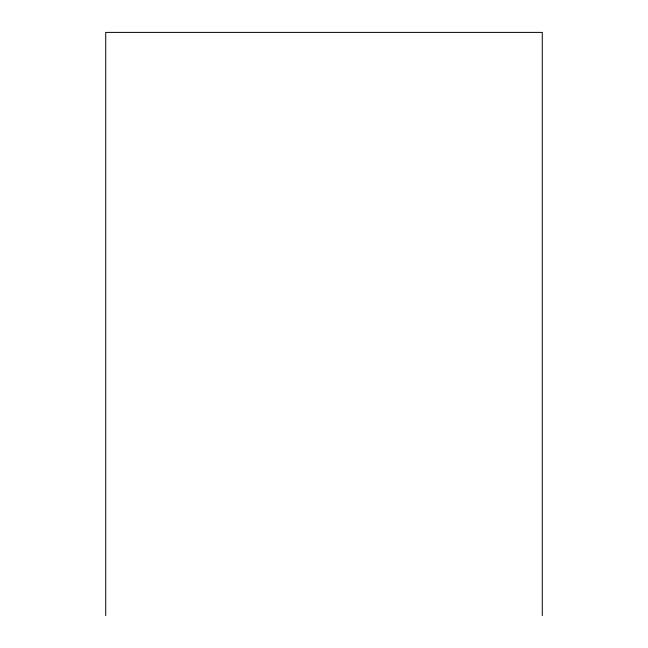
<?xml version="1.0" encoding="UTF-8"?>
<svg xmlns="http://www.w3.org/2000/svg" width="648" height="648" viewBox="0 0 648 648"><rect width="100%" height="100%" fill="white"/><g stroke="black" fill="none" stroke-linecap="round" stroke-linejoin="round"><path stroke-width="0.97" d="M542.271 615.6L542.271 32.4L105.729 32.4L105.729 615.6"/></g></svg>
